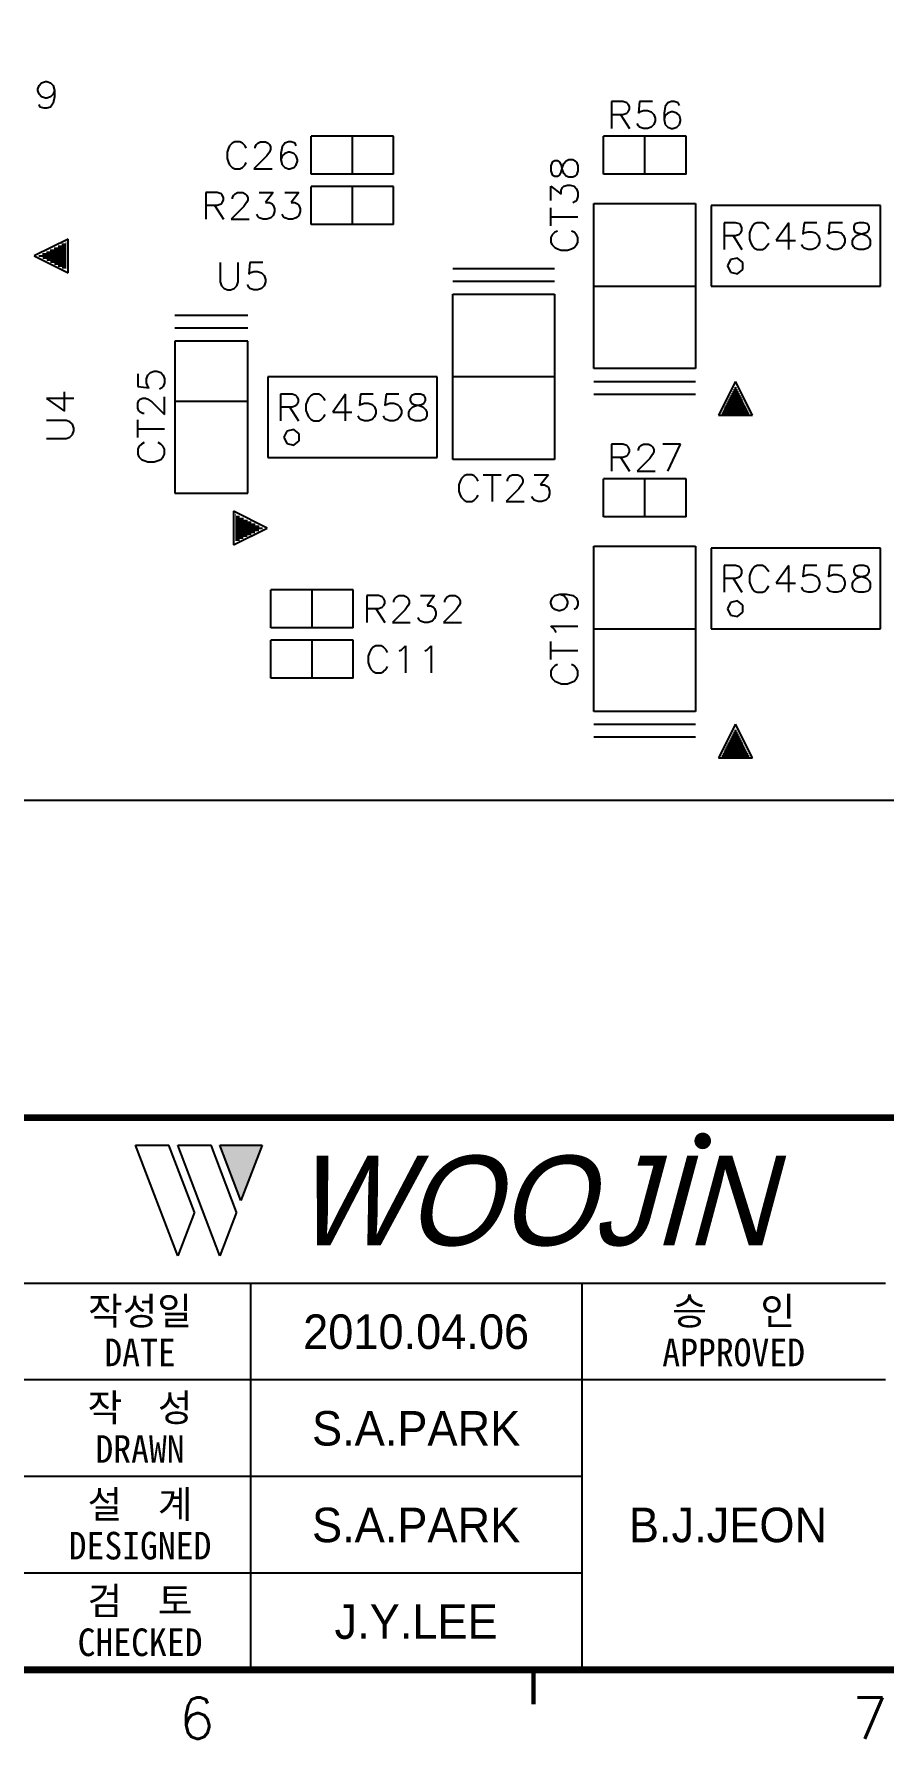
# Model space of a CAD drawing. Extents: x 295 to 953, y 10 to 290.
# Drawn here: x 748.3 to 809.9, y 10 to 133.5 of the extents above; entities that cross this region are included whole.
import ezdxf
from ezdxf.enums import TextEntityAlignment as Align

# ---------------------------------------------------------------- set-up
doc = ezdxf.new("R2010")
doc.units = 0
doc.header["$LTSCALE"] = 5
doc.header["$MEASUREMENT"] = 0
doc.layers.get('0').update_dxf_attribs({"linetype": 'CONTINUOUS', "lineweight": 25})
for name, color, linetype in [('DV-PEI-A6_TSK', 10, 'CONTINUOUS'), ('SHEET', 3, 'CONTINUOUS'), ('문자', 4, 'CONTINUOUS'), ('테두리', 3, 'CONTINUOUS')]:
    doc.layers.add(name, color=color, linetype=linetype)
doc.styles.add('MARK', font='ARLRDBD.TTF')
doc.styles.get("Standard").update_dxf_attribs({"font": 'simplex.shx'})
doc.styles.add('굴림', font='')
doc.styles.add('굴림체', font='')
doc.styles.get('굴림').set_extended_font_data('Gulim')
doc.styles.get('굴림체').set_extended_font_data('GulimChe')

# ---------------------------------------------------------------- blocks, each defined once
blk = doc.blocks.new('B')
at = {"layer": '문자'}
blk.add_hatch(color=256, dxfattribs=at).paths.add_polyline_path([(13.79, 10), (15.31, 6), (16.84, 10)])
at = {"color": 4, "const_width": 0.6}
blk.add_lwpolyline([(48.46, 10.32, 1), (49.06, 10.32, 1)], format="xyb", close=True, dxfattribs=at)
at = {"layer": '문자'}
for p, q in [((10.73, 2), (7.68, 10)), ((7.68, 10), (10.09, 10)), ((11.94, 5.16), (10.09, 10)), ((10.73, 10), (13.15, 10)), ((13.79, 2), (10.73, 10)), ((14.99, 5.16), (13.15, 10)), ((13.79, 10), (16.84, 10)), ((15.31, 6), (13.79, 10)), ((16.84, 10), (15.31, 6)), ((11.94, 5.16), (10.73, 2)), ((14.99, 5.16), (13.79, 2))]:
    blk.add_line(p, q, dxfattribs=at)
at = {"layer": '문자', "style": 'MARK', "oblique": 15}
blk.add_text('WOOJIN', height=6.5, dxfattribs=at).set_placement((36.4, 6), align=Align.MIDDLE_CENTER)
blk = doc.blocks.new('C')
at = {"layer": 'SHEET'}
for p, q in [((333, 43), (247, 43)), ((287, 43), (287, 15)), ((311, 43), (311, 15)), ((333, 36), (247, 36)), ((311, 29), (247, 29)), ((311, 22), (227, 22))]:
    blk.add_line(p, q, dxfattribs=at)
at = {"layer": '테두리'}
for points, const_width in [([(15, 285), (15, 15), (405, 15), (405, 285), (15, 285)], 0.5), ([(15, 55), (405, 55)], 0.5), ([(307.5, 12.5), (307.5, 15)], 0.3)]:
    blk.add_lwpolyline(points, dxfattribs=dict(at, const_width=const_width))
blk.add_blockref('B', (271, 43))
at = {"layer": '문자', "style": '굴림체'}
for s, p in [('작성일', (279, 41)), ('승   인', (322, 41)), ('DATE', (279, 38)), ('APPROVED', (322, 38)), ('작  성', (279, 34)), ('DRAWN', (279, 31)), ('설  계', (279, 27)), ('DESIGNED', (279, 24)), ('검  토', (279, 20)), ('CHECKED', (279, 17))]:
    blk.add_text(s, height=2, dxfattribs=at).set_placement(p, align=Align.MIDDLE_CENTER)
at = {"layer": '문자'}
for s, p in [('6', (283.12, 11.5)), ('7', (331.88, 11.5))]:
    blk.add_text(s, height=3, dxfattribs=at).set_placement(p, align=Align.MIDDLE)

msp = doc.modelspace()

# ---------------------------------------------------------------- linework, layer by layer
at = {"layer": 'DV-PEI-A6_TSK', "color": 7}
for p, q in [((748.57, 129.51), (748.67, 129.78)), ((748.67, 129.78), (748.85, 129.97)), ((748.85, 129.97), (749.13, 130.06)), ((749.13, 130.06), (749.22, 130.06)), ((749.22, 130.06), (749.5, 129.97)), ((749.5, 129.97), (749.68, 129.78)), ((749.68, 129.78), (749.78, 129.42)), ((748.57, 129.42), (748.57, 129.51)), ((748.67, 129.14), (748.57, 129.42)), ((748.85, 128.95), (748.67, 129.14)), ((749.13, 128.86), (748.85, 128.95)), ((749.22, 128.86), (749.13, 128.86)), ((749.5, 128.95), (749.22, 128.86)), ((749.68, 129.14), (749.5, 128.95)), ((749.68, 128.49), (749.5, 128.21)), ((749.78, 129.42), (749.68, 129.14)), ((749.78, 128.95), (749.68, 128.49)), ((749.78, 129.42), (749.78, 128.95)), ((790.96, 128.61), (790.13, 128.61)), ((790.13, 128.61), (790.13, 126.66)), ((791.24, 128.52), (790.96, 128.61)), ((791.34, 128.42), (791.24, 128.52)), ((792.17, 128.61), (792.08, 127.77)), ((793.1, 128.61), (792.17, 128.61)), ((794.21, 128.52), (794.03, 128.24)), ((794.49, 128.61), (794.21, 128.52)), ((794.68, 128.61), (794.49, 128.61)), ((794.96, 128.52), (794.68, 128.61)), ((795.05, 128.33), (794.96, 128.52)), ((748.75, 128.21), (748.67, 128.4)), ((749.03, 128.12), (748.75, 128.21)), ((749.22, 128.12), (749.03, 128.12)), ((749.5, 128.21), (749.22, 128.12)), ((790.13, 127.68), (790.96, 127.68)), ((790.78, 127.68), (791.43, 126.66)), ((790.96, 127.68), (791.24, 127.77)), ((791.24, 127.77), (791.34, 127.87)), ((791.43, 128.24), (791.34, 128.42)), ((791.34, 127.87), (791.43, 128.05)), ((791.43, 128.05), (791.43, 128.24)), ((792.08, 127.77), (792.17, 127.87)), ((792.17, 127.87), (792.45, 127.96)), ((792.45, 127.96), (792.73, 127.96)), ((792.73, 127.96), (793.01, 127.87)), ((793.01, 127.87), (793.19, 127.68)), ((793.19, 127.68), (793.29, 127.41)), ((793.29, 127.22), (793.19, 126.94)), ((793.29, 127.41), (793.29, 127.22)), ((794.03, 128.24), (793.94, 127.77)), ((793.94, 127.77), (793.94, 127.31)), ((794.03, 127.59), (793.94, 127.31)), ((793.94, 127.31), (794.03, 126.94)), ((794.21, 127.77), (794.03, 127.59)), ((794.49, 127.87), (794.21, 127.77)), ((794.58, 127.87), (794.49, 127.87)), ((794.86, 127.77), (794.58, 127.87)), ((795.05, 127.59), (794.86, 127.77)), ((795.14, 127.31), (795.05, 127.59)), ((795.05, 126.94), (795.14, 127.22)), ((795.14, 127.22), (795.14, 127.31)), ((774.35, 126.11), (768.38, 126.11)), ((768.38, 123.35), (768.38, 126.11)), ((771.37, 123.35), (771.37, 126.11)), ((774.35, 123.35), (774.35, 126.11)), ((795.53, 126.11), (789.55, 126.11)), ((789.55, 123.35), (789.55, 126.11)), ((792.08, 126.84), (791.98, 127.03)), ((792.17, 126.75), (792.08, 126.84)), ((792.45, 126.66), (792.17, 126.75)), ((792.73, 126.66), (792.45, 126.66)), ((792.54, 123.35), (792.54, 126.11)), ((793.01, 126.75), (792.73, 126.66)), ((793.19, 126.94), (793.01, 126.75)), ((794.03, 126.94), (794.21, 126.75)), ((794.21, 126.75), (794.49, 126.66)), ((794.49, 126.66), (794.58, 126.66)), ((794.58, 126.66), (794.86, 126.75)), ((794.86, 126.75), (795.05, 126.94)), ((795.53, 123.35), (795.53, 126.11)), ((762.38, 125.23), (762.29, 124.95)), ((762.29, 124.95), (762.29, 124.48)), ((762.47, 125.41), (762.38, 125.23)), ((762.66, 125.59), (762.47, 125.41)), ((762.84, 125.69), (762.66, 125.59)), ((763.21, 125.69), (762.84, 125.69)), ((763.4, 125.59), (763.21, 125.69)), ((763.59, 125.41), (763.4, 125.59)), ((763.68, 125.23), (763.59, 125.41)), ((764.33, 125.32), (764.42, 125.5)), ((764.33, 125.23), (764.33, 125.32)), ((764.42, 125.5), (764.51, 125.59)), ((764.51, 125.59), (764.7, 125.69)), ((764.7, 125.69), (765.07, 125.69)), ((765.07, 125.69), (765.26, 125.59)), ((765.35, 124.95), (765.16, 124.67)), ((765.26, 125.59), (765.35, 125.5)), ((765.35, 125.5), (765.44, 125.32)), ((765.44, 125.13), (765.35, 124.95)), ((765.44, 125.32), (765.44, 125.13)), ((766.28, 125.32), (766.19, 124.85)), ((766.19, 124.85), (766.19, 124.39)), ((766.46, 125.59), (766.28, 125.32)), ((766.46, 124.85), (766.28, 124.67)), ((766.74, 125.69), (766.46, 125.59)), ((766.74, 124.95), (766.46, 124.85)), ((766.93, 125.69), (766.74, 125.69)), ((766.83, 124.95), (766.74, 124.95)), ((767.11, 124.85), (766.83, 124.95)), ((767.21, 125.59), (766.93, 125.69)), ((767.3, 124.67), (767.11, 124.85)), ((767.3, 125.41), (767.21, 125.59)), ((762.29, 124.48), (762.38, 124.2)), ((762.38, 124.2), (762.47, 124.02)), ((762.47, 124.02), (762.66, 123.83)), ((762.66, 123.83), (762.84, 123.74)), ((762.84, 123.74), (763.21, 123.74)), ((763.21, 123.74), (763.4, 123.83)), ((763.4, 123.83), (763.59, 124.02)), ((763.59, 124.02), (763.68, 124.2)), ((765.16, 124.67), (764.23, 123.74)), ((764.23, 123.74), (765.54, 123.74)), ((766.28, 124.67), (766.19, 124.39)), ((766.19, 124.39), (766.28, 124.02)), ((766.28, 124.02), (766.46, 123.83)), ((766.46, 123.83), (766.74, 123.74)), ((766.74, 123.74), (766.83, 123.74)), ((766.83, 123.74), (767.11, 123.83)), ((767.11, 123.83), (767.3, 124.02)), ((767.39, 124.39), (767.3, 124.67)), ((767.3, 124.02), (767.39, 124.3)), ((767.39, 124.3), (767.39, 124.39)), ((785.84, 124.23), (785.75, 123.95)), ((785.75, 123.95), (785.75, 123.58)), ((785.75, 123.58), (785.84, 123.3)), ((786.03, 124.32), (785.84, 124.23)), ((786.22, 124.32), (786.03, 124.32)), ((786.4, 124.23), (786.22, 124.32)), ((786.49, 124.04), (786.4, 124.23)), ((786.59, 123.67), (786.49, 124.04)), ((786.49, 123.49), (786.59, 123.85)), ((786.59, 123.85), (786.68, 124.13)), ((786.68, 123.39), (786.59, 123.67)), ((786.68, 124.13), (786.86, 124.32)), ((786.86, 124.32), (787.05, 124.41)), ((787.05, 124.41), (787.33, 124.41)), ((787.33, 124.41), (787.51, 124.32)), ((787.51, 124.32), (787.6, 124.23)), ((787.6, 124.23), (787.7, 123.95)), ((787.7, 123.58), (787.6, 123.3)), ((787.7, 123.95), (787.7, 123.58)), ((774.35, 123.35), (768.38, 123.35)), ((774.35, 122.46), (768.38, 122.46)), ((768.38, 119.7), (768.38, 122.46)), ((771.37, 119.7), (771.37, 122.46)), ((774.35, 119.7), (774.35, 122.46)), ((785.75, 121.45), (785.75, 122.47)), ((785.75, 122.47), (786.49, 121.91)), ((785.84, 123.3), (786.03, 123.21)), ((786.03, 123.21), (786.22, 123.21)), ((786.22, 123.21), (786.4, 123.3)), ((786.4, 123.3), (786.49, 123.49)), ((786.49, 122.19), (786.59, 122.38)), ((786.59, 122.38), (786.68, 122.47)), ((786.86, 123.21), (786.68, 123.39)), ((786.68, 122.47), (786.95, 122.56)), ((787.05, 123.12), (786.86, 123.21)), ((786.95, 122.56), (787.14, 122.56)), ((787.33, 123.12), (787.05, 123.12)), ((787.14, 122.56), (787.42, 122.47)), ((787.51, 123.21), (787.33, 123.12)), ((787.42, 122.47), (787.6, 122.28)), ((787.6, 123.3), (787.51, 123.21)), ((787.6, 122.28), (787.7, 122.01)), ((795.53, 123.35), (789.55, 123.35)), ((761.56, 122.03), (760.74, 122.03)), ((760.74, 122.03), (760.74, 120.09)), ((760.74, 121.1), (761.56, 121.1)), ((761.38, 121.1), (762.03, 120.09)), ((761.85, 121.93), (761.56, 122.03)), ((761.56, 121.1), (761.85, 121.2)), ((761.94, 121.84), (761.85, 121.93)), ((761.85, 121.2), (761.94, 121.29)), ((762.03, 121.66), (761.94, 121.84)), ((761.94, 121.29), (762.03, 121.47)), ((762.03, 121.47), (762.03, 121.66)), ((762.67, 121.66), (762.77, 121.84)), ((762.67, 121.56), (762.67, 121.66)), ((762.77, 121.84), (762.86, 121.93)), ((762.86, 121.93), (763.04, 122.03)), ((763.04, 122.03), (763.42, 122.03)), ((763.42, 122.03), (763.6, 121.93)), ((763.69, 121.29), (763.51, 121.01)), ((763.6, 121.93), (763.69, 121.84)), ((763.69, 121.84), (763.78, 121.66)), ((763.78, 121.47), (763.69, 121.29)), ((763.78, 121.66), (763.78, 121.47)), ((764.61, 122.03), (765.63, 122.03)), ((765.63, 122.03), (765.08, 121.29)), ((765.08, 121.29), (765.36, 121.29)), ((765.36, 121.29), (765.54, 121.2)), ((765.54, 121.2), (765.63, 121.1)), ((765.63, 121.1), (765.72, 120.83)), ((766.47, 122.03), (767.48, 122.03)), ((767.48, 122.03), (766.93, 121.29)), ((766.93, 121.29), (767.2, 121.29)), ((767.2, 121.29), (767.39, 121.2)), ((767.39, 121.2), (767.48, 121.1)), ((767.48, 121.1), (767.58, 120.83)), ((786.49, 121.91), (786.49, 122.19)), ((787.51, 121.36), (787.33, 121.27)), ((787.6, 121.45), (787.51, 121.36)), ((787.7, 121.73), (787.6, 121.45)), ((787.7, 122.01), (787.7, 121.73)), ((788.86, 109.26), (788.86, 121.22)), ((788.86, 121.22), (796.22, 121.22)), ((796.22, 121.22), (796.22, 109.26)), ((809.63, 121.08), (797.36, 121.08)), ((797.36, 121.08), (797.36, 115.24)), ((809.63, 115.24), (809.63, 121.08)), ((763.51, 121.01), (762.58, 120.09)), ((762.58, 120.09), (763.88, 120.09)), ((764.53, 120.27), (764.43, 120.45)), ((764.61, 120.18), (764.53, 120.27)), ((764.89, 120.09), (764.61, 120.18)), ((765.17, 120.09), (764.89, 120.09)), ((765.45, 120.18), (765.17, 120.09)), ((765.63, 120.36), (765.45, 120.18)), ((765.72, 120.64), (765.63, 120.36)), ((765.72, 120.83), (765.72, 120.64)), ((766.37, 120.27), (766.28, 120.45)), ((766.47, 120.18), (766.37, 120.27)), ((766.74, 120.09), (766.47, 120.18)), ((767.02, 120.09), (766.74, 120.09)), ((767.3, 120.18), (767.02, 120.09)), ((767.48, 120.36), (767.3, 120.18)), ((767.58, 120.64), (767.48, 120.36)), ((767.58, 120.83), (767.58, 120.64)), ((785.75, 119.6), (785.75, 120.9)), ((785.75, 120.25), (787.7, 120.25)), ((799.12, 119.82), (798.29, 119.82)), ((798.29, 119.82), (798.29, 117.9)), ((799.4, 119.74), (799.12, 119.82)), ((800.69, 119.82), (800.5, 119.74)), ((801.06, 119.82), (800.69, 119.82)), ((801.24, 119.74), (801.06, 119.82)), ((802.99, 119.82), (802.07, 118.54)), ((802.99, 117.9), (802.99, 119.82)), ((804.09, 119.82), (804, 119)), ((805.01, 119.82), (804.09, 119.82)), ((805.93, 119.82), (805.84, 119)), ((806.86, 119.82), (805.93, 119.82)), ((808.05, 119.82), (807.77, 119.74)), ((808.42, 119.82), (808.05, 119.82)), ((808.7, 119.74), (808.42, 119.82)), ((750.77, 118.65), (748.32, 117.43)), ((750.77, 116.21), (750.77, 118.65)), ((774.35, 119.7), (768.38, 119.7)), ((785.84, 118.95), (785.75, 118.77)), ((785.75, 118.77), (785.75, 118.4)), ((786.03, 119.14), (785.84, 118.95)), ((786.22, 119.23), (786.03, 119.14)), ((787.42, 119.14), (787.23, 119.23)), ((787.6, 118.95), (787.42, 119.14)), ((787.7, 118.77), (787.6, 118.95)), ((787.7, 118.4), (787.7, 118.77)), ((798.29, 118.91), (799.12, 118.91)), ((798.94, 118.91), (799.58, 117.9)), ((799.12, 118.91), (799.4, 119)), ((799.49, 119.64), (799.4, 119.74)), ((799.4, 119), (799.49, 119.09)), ((799.58, 119.45), (799.49, 119.64)), ((799.49, 119.09), (799.58, 119.27)), ((799.58, 119.27), (799.58, 119.45)), ((800.23, 119.37), (800.13, 119.09)), ((800.13, 119.09), (800.13, 118.63)), ((800.13, 118.63), (800.23, 118.35)), ((800.32, 119.55), (800.23, 119.37)), ((800.5, 119.74), (800.32, 119.55)), ((801.42, 119.55), (801.24, 119.74)), ((801.52, 119.37), (801.42, 119.55)), ((804, 119), (804.09, 119.09)), ((804.09, 119.09), (804.37, 119.18)), ((804.37, 119.18), (804.64, 119.18)), ((804.64, 119.18), (804.92, 119.09)), ((804.92, 119.09), (805.11, 118.91)), ((805.11, 118.91), (805.2, 118.63)), ((805.2, 118.63), (805.2, 118.44)), ((805.84, 119), (805.93, 119.09)), ((805.93, 119.09), (806.21, 119.18)), ((806.21, 119.18), (806.49, 119.18)), ((806.49, 119.18), (806.76, 119.09)), ((806.76, 119.09), (806.95, 118.91)), ((806.95, 118.91), (807.04, 118.63)), ((807.04, 118.63), (807.04, 118.44)), ((807.59, 118.54), (807.68, 118.72)), ((807.77, 119.74), (807.68, 119.55)), ((807.68, 119.55), (807.68, 119.37)), ((807.68, 119.37), (807.77, 119.18)), ((807.68, 118.72), (807.87, 118.91)), ((807.77, 119.18), (807.96, 119.09)), ((807.87, 118.91), (808.14, 119)), ((807.96, 119.09), (808.33, 119)), ((808.14, 119), (808.51, 119.09)), ((808.33, 119), (808.6, 118.91)), ((808.51, 119.09), (808.7, 119.18)), ((808.6, 118.91), (808.79, 118.72)), ((808.79, 119.55), (808.7, 119.74)), ((808.7, 119.18), (808.79, 119.37)), ((808.79, 119.37), (808.79, 119.55)), ((808.79, 118.72), (808.88, 118.54)), ((748.32, 117.43), (750.77, 116.21)), ((748.66, 117.43), (750.63, 117.43)), ((748.92, 117.57), (750.63, 117.57)), ((749.2, 117.71), (750.63, 117.71)), ((749.48, 117.85), (750.63, 117.85)), ((749.76, 117.99), (750.63, 117.99)), ((750.04, 118.13), (750.63, 118.13)), ((750.32, 118.27), (750.63, 118.27)), ((750.61, 118.41), (750.63, 118.41)), ((785.75, 118.4), (785.84, 118.22)), ((785.84, 118.22), (786.03, 118.03)), ((786.03, 118.03), (786.22, 117.94)), ((786.22, 117.94), (786.49, 117.84)), ((786.49, 117.84), (786.95, 117.84)), ((786.95, 117.84), (787.23, 117.94)), ((787.23, 117.94), (787.42, 118.03)), ((787.42, 118.03), (787.6, 118.22)), ((787.6, 118.22), (787.7, 118.4)), ((800.23, 118.35), (800.32, 118.17)), ((800.32, 118.17), (800.5, 117.98)), ((800.5, 117.98), (800.69, 117.9)), ((800.69, 117.9), (801.06, 117.9)), ((801.06, 117.9), (801.24, 117.98)), ((801.24, 117.98), (801.42, 118.17)), ((801.42, 118.17), (801.52, 118.35)), ((802.07, 118.54), (803.45, 118.54)), ((804, 118.08), (803.91, 118.26)), ((804.09, 117.98), (804, 118.08)), ((804.37, 117.9), (804.09, 117.98)), ((804.64, 117.9), (804.37, 117.9)), ((804.92, 117.98), (804.64, 117.9)), ((805.11, 118.17), (804.92, 117.98)), ((805.2, 118.44), (805.11, 118.17)), ((805.84, 118.08), (805.75, 118.26)), ((805.93, 117.98), (805.84, 118.08)), ((806.21, 117.9), (805.93, 117.98)), ((806.49, 117.9), (806.21, 117.9)), ((806.76, 117.98), (806.49, 117.9)), ((806.95, 118.17), (806.76, 117.98)), ((807.04, 118.44), (806.95, 118.17)), ((807.59, 118.26), (807.59, 118.54)), ((807.68, 118.08), (807.59, 118.26)), ((807.77, 117.98), (807.68, 118.08)), ((808.05, 117.9), (807.77, 117.98)), ((808.42, 117.9), (808.05, 117.9)), ((808.7, 117.98), (808.42, 117.9)), ((808.79, 118.08), (808.7, 117.98)), ((808.88, 118.26), (808.79, 118.08)), ((808.88, 118.54), (808.88, 118.26)), ((748.94, 117.28), (750.63, 117.28)), ((749.22, 117.14), (750.63, 117.14)), ((749.5, 117), (750.63, 117)), ((749.78, 116.86), (750.63, 116.86)), ((750.06, 116.72), (750.63, 116.72)), ((750.34, 116.58), (750.63, 116.58)), ((761.79, 116.94), (761.79, 115.54)), ((763.1, 115.54), (763.1, 116.94)), ((763.94, 116.94), (763.85, 116.1)), ((763.85, 116.1), (763.94, 116.19)), ((764.88, 116.94), (763.94, 116.94)), ((763.94, 116.19), (764.22, 116.29)), ((764.22, 116.29), (764.5, 116.29)), ((764.5, 116.29), (764.78, 116.19)), ((764.78, 116.19), (764.97, 116.01)), ((786, 116.49), (778.64, 116.49)), ((798.75, 117.16), (798.53, 116.7)), ((798.53, 116.7), (798.75, 116.24)), ((799.25, 117.27), (798.75, 117.16)), ((798.75, 116.24), (799.25, 116.13)), ((799.64, 116.95), (799.25, 117.27)), ((799.25, 116.13), (799.64, 116.45)), ((799.64, 116.45), (799.64, 116.95)), ((761.79, 115.54), (761.88, 115.26)), ((761.88, 115.26), (762.07, 115.07)), ((762.07, 115.07), (762.35, 114.98)), ((762.35, 114.98), (762.53, 114.98)), ((762.53, 114.98), (762.81, 115.07)), ((762.81, 115.07), (763, 115.26)), ((763, 115.26), (763.1, 115.54)), ((763.85, 115.17), (763.76, 115.35)), ((763.94, 115.07), (763.85, 115.17)), ((764.22, 114.98), (763.94, 115.07)), ((764.5, 114.98), (764.22, 114.98)), ((764.78, 115.07), (764.5, 114.98)), ((764.97, 115.26), (764.78, 115.07)), ((764.97, 116.01), (765.06, 115.73)), ((765.06, 115.54), (764.97, 115.26)), ((765.06, 115.73), (765.06, 115.54)), ((786, 115.57), (778.64, 115.57)), ((788.86, 115.24), (796.22, 115.24)), ((797.36, 115.24), (807.88, 115.24)), ((807.88, 115.24), (809.63, 115.24)), ((778.64, 102.69), (778.64, 114.65)), ((778.64, 114.65), (786, 114.65)), ((786, 114.65), (786, 102.69)), ((763.78, 113.1), (758.5, 113.1)), ((763.78, 112.19), (758.5, 112.19)), ((763.78, 111.26), (758.5, 111.26)), ((758.5, 111.26), (758.5, 107.36)), ((763.78, 107.36), (763.78, 111.26)), ((755.81, 108.89), (755.81, 107.96)), ((756.46, 108.52), (756.55, 108.8)), ((756.55, 108.8), (756.74, 108.99)), ((756.74, 108.99), (757.01, 109.07)), ((757.01, 109.07), (757.2, 109.07)), ((757.2, 109.07), (757.48, 108.99)), ((757.48, 108.99), (757.66, 108.8)), ((757.66, 108.8), (757.76, 108.52)), ((796.22, 109.26), (788.86, 109.26)), ((750.52, 106.17), (750.52, 107.57)), ((755.81, 107.96), (756.65, 107.88)), ((756.46, 108.24), (756.46, 108.52)), ((756.55, 107.96), (756.46, 108.24)), ((756.65, 107.88), (756.55, 107.96)), ((757.57, 107.88), (757.39, 107.78)), ((757.66, 107.96), (757.57, 107.88)), ((757.76, 108.24), (757.66, 107.96)), ((757.76, 108.52), (757.76, 108.24)), ((777.5, 108.67), (765.23, 108.67)), ((765.23, 108.67), (765.23, 102.83)), ((777.5, 102.83), (777.5, 108.67)), ((786, 108.67), (778.64, 108.67)), ((788.86, 108.34), (796.22, 108.34)), ((799.11, 108.34), (797.89, 105.9)), ((798.82, 107.44), (799.4, 107.44)), ((798.9, 107.58), (799.33, 107.58)), ((798.97, 107.72), (799.26, 107.72)), ((799.04, 107.86), (799.19, 107.86)), ((800.34, 105.9), (799.11, 108.34)), ((799.11, 108), (799.12, 108)), ((751.18, 107.1), (749.21, 107.1)), ((749.21, 107.1), (750.52, 106.17)), ((755.81, 106.77), (755.9, 106.95)), ((755.81, 106.39), (755.81, 106.77)), ((755.9, 106.21), (755.81, 106.39)), ((755.9, 106.95), (756, 107.04)), ((756, 106.12), (755.9, 106.21)), ((756, 107.04), (756.18, 107.13)), ((756.18, 107.13), (756.37, 107.13)), ((756.37, 107.13), (756.55, 107.04)), ((756.55, 107.04), (756.83, 106.85)), ((756.83, 106.85), (757.76, 105.93)), ((757.76, 105.93), (757.76, 107.23)), ((758.5, 107.36), (758.5, 106.32)), ((763.78, 106.89), (758.5, 106.89)), ((758.5, 106.32), (758.5, 105.05)), ((763.78, 106.32), (763.78, 107.36)), ((763.78, 105.05), (763.78, 106.32)), ((766.99, 107.41), (766.16, 107.41)), ((766.16, 107.41), (766.16, 105.48)), ((766.16, 106.49), (766.99, 106.49)), ((766.81, 106.49), (767.45, 105.48)), ((767.27, 107.32), (766.99, 107.41)), ((766.99, 106.49), (767.27, 106.58)), ((767.36, 107.23), (767.27, 107.32)), ((767.27, 106.58), (767.36, 106.67)), ((767.45, 107.04), (767.36, 107.23)), ((767.36, 106.67), (767.45, 106.86)), ((767.45, 106.86), (767.45, 107.04)), ((768.1, 106.95), (768, 106.67)), ((768, 106.67), (768, 106.22)), ((768, 106.22), (768.1, 105.94)), ((768.19, 107.13), (768.1, 106.95)), ((768.37, 107.32), (768.19, 107.13)), ((768.56, 107.41), (768.37, 107.32)), ((768.93, 107.41), (768.56, 107.41)), ((769.11, 107.32), (768.93, 107.41)), ((769.29, 107.13), (769.11, 107.32)), ((769.39, 106.95), (769.29, 107.13)), ((770.86, 107.41), (769.94, 106.12)), ((770.86, 105.48), (770.86, 107.41)), ((771.96, 107.41), (771.87, 106.58)), ((771.87, 106.58), (771.96, 106.67)), ((772.88, 107.41), (771.96, 107.41)), ((771.96, 106.67), (772.24, 106.77)), ((772.24, 106.77), (772.51, 106.77)), ((772.51, 106.77), (772.79, 106.67)), ((772.79, 106.67), (772.97, 106.49)), ((772.97, 106.49), (773.07, 106.22)), ((773.07, 106.22), (773.07, 106.03)), ((773.8, 107.41), (773.71, 106.58)), ((773.71, 106.58), (773.8, 106.67)), ((774.73, 107.41), (773.8, 107.41)), ((773.8, 106.67), (774.08, 106.77)), ((774.08, 106.77), (774.36, 106.77)), ((774.36, 106.77), (774.63, 106.67)), ((774.63, 106.67), (774.81, 106.49)), ((774.81, 106.49), (774.91, 106.22)), ((774.91, 106.22), (774.91, 106.03)), ((775.46, 106.12), (775.55, 106.3)), ((775.64, 107.32), (775.55, 107.13)), ((775.55, 107.13), (775.55, 106.95)), ((775.55, 106.95), (775.64, 106.77)), ((775.55, 106.3), (775.74, 106.49)), ((775.92, 107.41), (775.64, 107.32)), ((775.64, 106.77), (775.83, 106.67)), ((775.74, 106.49), (776.01, 106.58)), ((775.83, 106.67), (776.2, 106.58)), ((776.29, 107.41), (775.92, 107.41)), ((776.01, 106.58), (776.38, 106.67)), ((776.2, 106.58), (776.47, 106.49)), ((776.57, 107.32), (776.29, 107.41)), ((776.38, 106.67), (776.57, 106.77)), ((776.47, 106.49), (776.65, 106.3)), ((776.65, 107.13), (776.57, 107.32)), ((776.57, 106.77), (776.65, 106.95)), ((776.65, 106.95), (776.65, 107.13)), ((776.65, 106.3), (776.75, 106.12)), ((788.86, 107.42), (796.22, 107.42)), ((798.26, 106.32), (799.96, 106.32)), ((798.33, 106.46), (799.89, 106.46)), ((798.4, 106.6), (799.82, 106.6)), ((798.47, 106.74), (799.75, 106.74)), ((798.54, 106.88), (799.68, 106.88)), ((798.61, 107.02), (799.61, 107.02)), ((798.68, 107.16), (799.54, 107.16)), ((798.75, 107.3), (799.47, 107.3)), ((750.62, 105.51), (749.21, 105.51)), ((750.9, 105.42), (750.62, 105.51)), ((751.08, 105.23), (750.9, 105.42)), ((751.18, 104.95), (751.08, 105.23)), ((755.81, 104.27), (755.81, 105.56)), ((756.18, 106.02), (756, 106.12)), ((756.28, 106.02), (756.18, 106.02)), ((758.5, 105.05), (758.5, 104.36)), ((763.78, 104.36), (763.78, 105.05)), ((768.1, 105.94), (768.19, 105.76)), ((768.19, 105.76), (768.37, 105.57)), ((768.37, 105.57), (768.56, 105.48)), ((768.56, 105.48), (768.93, 105.48)), ((768.93, 105.48), (769.11, 105.57)), ((769.11, 105.57), (769.29, 105.76)), ((769.29, 105.76), (769.39, 105.94)), ((769.94, 106.12), (771.32, 106.12)), ((771.87, 105.66), (771.78, 105.85)), ((771.96, 105.57), (771.87, 105.66)), ((772.24, 105.48), (771.96, 105.57)), ((772.51, 105.48), (772.24, 105.48)), ((772.79, 105.57), (772.51, 105.48)), ((772.97, 105.76), (772.79, 105.57)), ((773.07, 106.03), (772.97, 105.76)), ((773.71, 105.66), (773.62, 105.85)), ((773.8, 105.57), (773.71, 105.66)), ((774.08, 105.48), (773.8, 105.57)), ((774.36, 105.48), (774.08, 105.48)), ((774.63, 105.57), (774.36, 105.48)), ((774.81, 105.76), (774.63, 105.57)), ((774.91, 106.03), (774.81, 105.76)), ((775.46, 105.85), (775.46, 106.12)), ((775.55, 105.66), (775.46, 105.85)), ((775.64, 105.57), (775.55, 105.66)), ((775.92, 105.48), (775.64, 105.57)), ((776.29, 105.48), (775.92, 105.48)), ((776.57, 105.57), (776.29, 105.48)), ((776.65, 105.66), (776.57, 105.57)), ((776.75, 105.85), (776.65, 105.66)), ((776.75, 106.12), (776.75, 105.85)), ((797.89, 105.9), (800.34, 105.9)), ((798.12, 106.04), (800.1, 106.04)), ((798.19, 106.18), (800.03, 106.18)), ((749.21, 104.2), (750.62, 104.2)), ((750.62, 104.2), (750.9, 104.29)), ((750.9, 104.29), (751.08, 104.48)), ((751.08, 104.48), (751.18, 104.76)), ((751.18, 104.76), (751.18, 104.95)), ((755.81, 104.91), (757.76, 104.91)), ((756.09, 103.8), (755.9, 103.62)), ((756.28, 103.9), (756.09, 103.8)), ((757.48, 103.8), (757.29, 103.9)), ((757.66, 103.62), (757.48, 103.8)), ((758.5, 104.36), (758.5, 100.23)), ((763.78, 100.23), (763.78, 104.36)), ((766.62, 104.74), (766.4, 104.29)), ((766.4, 104.29), (766.62, 103.83)), ((767.11, 104.86), (766.62, 104.74)), ((766.62, 103.83), (767.11, 103.72)), ((767.51, 104.54), (767.11, 104.86)), ((767.11, 103.72), (767.51, 104.03)), ((767.51, 104.03), (767.51, 104.54)), ((790.96, 103.78), (790.13, 103.78)), ((790.13, 103.78), (790.13, 101.83)), ((791.24, 103.69), (790.96, 103.78)), ((792.26, 103.69), (792.45, 103.78)), ((792.45, 103.78), (792.82, 103.78)), ((792.82, 103.78), (793.01, 103.69)), ((795.14, 103.78), (793.84, 103.78)), ((794.21, 101.83), (795.14, 103.78)), ((755.9, 103.62), (755.81, 103.44)), ((755.81, 103.44), (755.81, 103.06)), ((755.81, 103.06), (755.9, 102.88)), ((755.9, 102.88), (756.09, 102.69)), ((756.09, 102.69), (756.28, 102.6)), ((756.28, 102.6), (756.55, 102.51)), ((756.55, 102.51), (757.01, 102.51)), ((757.01, 102.51), (757.29, 102.6)), ((757.29, 102.6), (757.48, 102.69)), ((757.48, 102.69), (757.66, 102.88)), ((757.76, 103.44), (757.66, 103.62)), ((757.66, 102.88), (757.76, 103.06)), ((757.76, 103.06), (757.76, 103.44)), ((765.23, 102.83), (775.75, 102.83)), ((775.75, 102.83), (777.5, 102.83)), ((786, 102.69), (778.64, 102.69)), ((790.13, 102.85), (790.96, 102.85)), ((790.78, 102.85), (791.43, 101.83)), ((790.96, 102.85), (791.24, 102.95)), ((791.34, 103.59), (791.24, 103.69)), ((791.24, 102.95), (791.34, 103.04)), ((791.43, 103.41), (791.34, 103.59)), ((791.34, 103.04), (791.43, 103.23)), ((791.43, 103.23), (791.43, 103.41)), ((792.91, 102.76), (791.98, 101.83)), ((792.08, 103.41), (792.17, 103.59)), ((792.08, 103.32), (792.08, 103.41)), ((792.17, 103.59), (792.26, 103.69)), ((793.1, 103.04), (792.91, 102.76)), ((793.01, 103.69), (793.1, 103.59)), ((793.1, 103.59), (793.19, 103.41)), ((793.19, 103.23), (793.1, 103.04)), ((793.19, 103.41), (793.19, 103.23)), ((779.27, 101.3), (779.17, 101.12)), ((779.45, 101.49), (779.27, 101.3)), ((779.63, 101.58), (779.45, 101.49)), ((780.01, 101.58), (779.63, 101.58)), ((780.19, 101.49), (780.01, 101.58)), ((780.38, 101.3), (780.19, 101.49)), ((780.47, 101.12), (780.38, 101.3)), ((780.84, 101.58), (782.13, 101.58)), ((781.49, 101.58), (781.49, 99.64)), ((782.6, 101.21), (782.69, 101.4)), ((782.69, 101.4), (782.78, 101.49)), ((782.78, 101.49), (782.96, 101.58)), ((782.96, 101.58), (783.34, 101.58)), ((783.34, 101.58), (783.52, 101.49)), ((783.52, 101.49), (783.61, 101.4)), ((783.61, 101.4), (783.71, 101.21)), ((784.54, 101.58), (785.56, 101.58)), ((785.56, 101.58), (785, 100.84)), ((795.53, 101.29), (789.55, 101.29)), ((789.55, 98.52), (789.55, 101.29)), ((791.98, 101.83), (793.29, 101.83)), ((792.54, 98.52), (792.54, 101.29)), ((795.53, 98.52), (795.53, 101.29)), ((758.5, 100.23), (763.78, 100.23)), ((779.17, 101.12), (779.08, 100.84)), ((779.08, 100.84), (779.08, 100.38)), ((779.08, 100.38), (779.17, 100.1)), ((779.17, 100.1), (779.27, 99.92)), ((780.38, 99.92), (780.47, 100.1)), ((783.43, 100.56), (782.5, 99.64)), ((782.6, 101.12), (782.6, 101.21)), ((783.61, 100.84), (783.43, 100.56)), ((783.71, 101.03), (783.61, 100.84)), ((783.71, 101.21), (783.71, 101.03)), ((785, 100.84), (785.28, 100.84)), ((785.28, 100.84), (785.46, 100.75)), ((785.46, 100.75), (785.56, 100.66)), ((785.56, 100.66), (785.65, 100.38)), ((785.65, 100.19), (785.56, 99.92)), ((785.65, 100.38), (785.65, 100.19)), ((762.75, 98.94), (762.75, 96.49)), ((765.2, 97.71), (762.75, 98.94)), ((779.27, 99.92), (779.45, 99.73)), ((779.45, 99.73), (779.63, 99.64)), ((779.63, 99.64), (780.01, 99.64)), ((780.01, 99.64), (780.19, 99.73)), ((780.19, 99.73), (780.38, 99.92)), ((782.5, 99.64), (783.8, 99.64)), ((784.45, 99.83), (784.35, 100.01)), ((784.54, 99.73), (784.45, 99.83)), ((784.82, 99.64), (784.54, 99.73)), ((785.09, 99.64), (784.82, 99.64)), ((785.37, 99.73), (785.09, 99.64)), ((785.56, 99.92), (785.37, 99.73)), ((762.75, 96.49), (765.2, 97.71)), ((762.9, 98.69), (762.91, 98.69)), ((762.9, 98.55), (763.19, 98.55)), ((762.9, 98.41), (763.48, 98.41)), ((762.9, 98.27), (763.76, 98.27)), ((762.9, 98.13), (764.04, 98.13)), ((762.9, 97.99), (764.32, 97.99)), ((762.9, 97.85), (764.6, 97.85)), ((762.9, 97.71), (764.86, 97.71)), ((762.9, 97.56), (764.58, 97.56)), ((795.53, 98.52), (789.55, 98.52)), ((762.9, 97.42), (764.3, 97.42)), ((762.9, 97.28), (764.02, 97.28)), ((762.9, 97.14), (763.74, 97.14)), ((762.9, 97), (763.46, 97)), ((762.9, 96.86), (763.18, 96.86)), ((788.86, 84.43), (788.86, 96.39)), ((788.86, 96.39), (796.22, 96.39)), ((796.22, 96.39), (796.22, 84.43)), ((809.63, 96.26), (797.36, 96.26)), ((797.36, 96.26), (797.36, 90.41)), ((809.63, 90.41), (809.63, 96.26)), ((799.12, 94.99), (798.29, 94.99)), ((798.29, 94.99), (798.29, 93.07)), ((798.29, 94.08), (799.12, 94.08)), ((798.94, 94.08), (799.58, 93.07)), ((799.4, 94.91), (799.12, 94.99)), ((799.12, 94.08), (799.4, 94.17)), ((799.49, 94.81), (799.4, 94.91)), ((799.4, 94.17), (799.49, 94.26)), ((799.58, 94.63), (799.49, 94.81)), ((799.49, 94.26), (799.58, 94.45)), ((799.58, 94.45), (799.58, 94.63)), ((800.23, 94.54), (800.13, 94.26)), ((800.13, 94.26), (800.13, 93.8)), ((800.32, 94.72), (800.23, 94.54)), ((800.5, 94.91), (800.32, 94.72)), ((800.69, 94.99), (800.5, 94.91)), ((801.06, 94.99), (800.69, 94.99)), ((801.24, 94.91), (801.06, 94.99)), ((801.42, 94.72), (801.24, 94.91)), ((801.52, 94.54), (801.42, 94.72)), ((802.99, 94.99), (802.07, 93.71)), ((802.99, 93.07), (802.99, 94.99)), ((804.09, 94.99), (804, 94.17)), ((804, 94.17), (804.09, 94.26)), ((805.01, 94.99), (804.09, 94.99)), ((804.09, 94.26), (804.37, 94.35)), ((804.37, 94.35), (804.64, 94.35)), ((804.64, 94.35), (804.92, 94.26)), ((804.92, 94.26), (805.11, 94.08)), ((805.11, 94.08), (805.2, 93.8)), ((805.93, 94.99), (805.84, 94.17)), ((805.84, 94.17), (805.93, 94.26)), ((806.86, 94.99), (805.93, 94.99)), ((805.93, 94.26), (806.21, 94.35)), ((806.21, 94.35), (806.49, 94.35)), ((806.49, 94.35), (806.76, 94.26)), ((806.76, 94.26), (806.95, 94.08)), ((806.95, 94.08), (807.04, 93.8)), ((807.59, 93.71), (807.68, 93.89)), ((807.77, 94.91), (807.68, 94.72)), ((807.68, 94.72), (807.68, 94.54)), ((807.68, 94.54), (807.77, 94.35)), ((807.68, 93.89), (807.87, 94.08)), ((808.05, 94.99), (807.77, 94.91)), ((807.77, 94.35), (807.96, 94.26)), ((807.87, 94.08), (808.14, 94.17)), ((807.96, 94.26), (808.33, 94.17)), ((808.42, 94.99), (808.05, 94.99)), ((808.14, 94.17), (808.51, 94.26)), ((808.33, 94.17), (808.6, 94.08)), ((808.7, 94.91), (808.42, 94.99)), ((808.51, 94.26), (808.7, 94.35)), ((808.6, 94.08), (808.79, 93.89)), ((808.79, 94.72), (808.7, 94.91)), ((808.7, 94.35), (808.79, 94.54)), ((808.79, 94.54), (808.79, 94.72)), ((808.79, 93.89), (808.88, 93.71)), ((771.43, 93.25), (765.46, 93.25)), ((765.46, 90.49), (765.46, 93.25)), ((768.45, 90.49), (768.45, 93.25)), ((771.43, 90.49), (771.43, 93.25)), ((773.25, 92.82), (772.42, 92.82)), ((772.42, 92.82), (772.42, 90.88)), ((773.53, 92.72), (773.25, 92.82)), ((773.62, 92.63), (773.53, 92.72)), ((773.71, 92.45), (773.62, 92.63)), ((774.36, 92.45), (774.45, 92.63)), ((774.45, 92.63), (774.55, 92.72)), ((774.55, 92.72), (774.73, 92.82)), ((774.73, 92.82), (775.1, 92.82)), ((775.1, 92.82), (775.28, 92.72)), ((775.28, 92.72), (775.38, 92.63)), ((775.38, 92.63), (775.47, 92.45)), ((776.3, 92.82), (777.31, 92.82)), ((777.31, 92.82), (776.77, 92.08)), ((778.06, 92.45), (778.15, 92.63)), ((778.15, 92.63), (778.24, 92.72)), ((778.24, 92.72), (778.42, 92.82)), ((778.42, 92.82), (778.8, 92.82)), ((778.8, 92.82), (778.98, 92.72)), ((778.98, 92.72), (779.07, 92.63)), ((779.07, 92.63), (779.17, 92.45)), ((785.75, 92.37), (785.84, 92.64)), ((785.84, 92.64), (786.03, 92.83)), ((786.03, 92.83), (786.4, 92.92)), ((786.4, 92.92), (786.68, 92.83)), ((786.4, 92.92), (786.86, 92.92)), ((786.68, 92.83), (786.86, 92.64)), ((786.86, 92.92), (787.33, 92.83)), ((786.86, 92.64), (786.95, 92.37)), ((787.33, 92.83), (787.6, 92.64)), ((787.6, 92.64), (787.7, 92.37)), ((800.13, 93.8), (800.23, 93.52)), ((800.23, 93.52), (800.32, 93.34)), ((800.32, 93.34), (800.5, 93.15)), ((800.5, 93.15), (800.69, 93.07)), ((800.69, 93.07), (801.06, 93.07)), ((801.06, 93.07), (801.24, 93.15)), ((801.24, 93.15), (801.42, 93.34)), ((801.42, 93.34), (801.52, 93.52)), ((802.07, 93.71), (803.45, 93.71)), ((804, 93.25), (803.91, 93.43)), ((804.09, 93.15), (804, 93.25)), ((804.37, 93.07), (804.09, 93.15)), ((804.64, 93.07), (804.37, 93.07)), ((804.92, 93.15), (804.64, 93.07)), ((805.11, 93.34), (804.92, 93.15)), ((805.2, 93.62), (805.11, 93.34)), ((805.2, 93.8), (805.2, 93.62)), ((805.84, 93.25), (805.75, 93.43)), ((805.93, 93.15), (805.84, 93.25)), ((806.21, 93.07), (805.93, 93.15)), ((806.49, 93.07), (806.21, 93.07)), ((806.76, 93.15), (806.49, 93.07)), ((806.95, 93.34), (806.76, 93.15)), ((807.04, 93.62), (806.95, 93.34)), ((807.04, 93.8), (807.04, 93.62)), ((807.59, 93.43), (807.59, 93.71)), ((807.68, 93.25), (807.59, 93.43)), ((807.77, 93.15), (807.68, 93.25)), ((808.05, 93.07), (807.77, 93.15)), ((808.42, 93.07), (808.05, 93.07)), ((808.7, 93.15), (808.42, 93.07)), ((808.79, 93.25), (808.7, 93.15)), ((808.88, 93.43), (808.79, 93.25)), ((808.88, 93.71), (808.88, 93.43)), ((772.42, 91.89), (773.25, 91.89)), ((773.07, 91.89), (773.71, 90.88)), ((773.25, 91.89), (773.53, 91.99)), ((773.53, 91.99), (773.62, 92.08)), ((773.62, 92.08), (773.71, 92.26)), ((773.71, 92.26), (773.71, 92.45)), ((775.19, 91.8), (774.27, 90.88)), ((774.36, 92.35), (774.36, 92.45)), ((775.38, 92.08), (775.19, 91.8)), ((775.47, 92.26), (775.38, 92.08)), ((775.47, 92.45), (775.47, 92.26)), ((776.77, 92.08), (777.04, 92.08)), ((777.04, 92.08), (777.23, 91.99)), ((777.23, 91.99), (777.31, 91.89)), ((777.31, 91.89), (777.41, 91.62)), ((777.41, 91.43), (777.31, 91.15)), ((777.41, 91.62), (777.41, 91.43)), ((778.89, 91.8), (777.96, 90.88)), ((778.06, 92.35), (778.06, 92.45)), ((779.07, 92.08), (778.89, 91.8)), ((779.17, 92.26), (779.07, 92.08)), ((779.17, 92.45), (779.17, 92.26)), ((785.75, 92.27), (785.75, 92.37)), ((785.84, 91.99), (785.75, 92.27)), ((786.03, 91.81), (785.84, 91.99)), ((786.31, 91.72), (786.03, 91.81)), ((786.4, 91.72), (786.31, 91.72)), ((786.68, 91.81), (786.4, 91.72)), ((786.86, 91.99), (786.68, 91.81)), ((786.95, 92.27), (786.86, 91.99)), ((786.95, 92.37), (786.95, 92.27)), ((787.6, 91.9), (787.42, 91.81)), ((787.7, 92.18), (787.6, 91.9)), ((787.7, 92.37), (787.7, 92.18)), ((798.75, 92.33), (798.53, 91.87)), ((798.53, 91.87), (798.75, 91.41)), ((799.25, 92.44), (798.75, 92.33)), ((798.75, 91.41), (799.25, 91.3)), ((799.64, 92.13), (799.25, 92.44)), ((799.25, 91.3), (799.64, 91.62)), ((799.64, 91.62), (799.64, 92.13)), ((771.43, 90.49), (765.46, 90.49)), ((774.27, 90.88), (775.56, 90.88)), ((776.21, 91.06), (776.12, 91.24)), ((776.3, 90.97), (776.21, 91.06)), ((776.58, 90.88), (776.3, 90.97)), ((776.85, 90.88), (776.58, 90.88)), ((777.13, 90.97), (776.85, 90.88)), ((777.31, 91.15), (777.13, 90.97)), ((777.96, 90.88), (779.26, 90.88)), ((786.03, 90.33), (785.75, 90.61)), ((785.75, 90.61), (787.7, 90.61)), ((786.12, 90.15), (786.03, 90.33)), ((788.86, 90.41), (796.22, 90.41)), ((797.36, 90.41), (807.88, 90.41)), ((807.88, 90.41), (809.63, 90.41)), ((771.43, 89.6), (765.46, 89.6)), ((765.46, 86.84), (765.46, 89.6)), ((768.45, 86.84), (768.45, 89.6)), ((771.43, 86.84), (771.43, 89.6)), ((772.88, 89.08), (772.69, 88.9)), ((773.07, 89.18), (772.88, 89.08)), ((773.44, 89.18), (773.07, 89.18)), ((773.62, 89.08), (773.44, 89.18)), ((773.81, 88.9), (773.62, 89.08)), ((774.93, 88.9), (775.2, 89.18)), ((775.2, 89.18), (775.2, 87.22)), ((776.78, 88.9), (777.06, 89.18)), ((777.06, 89.18), (777.06, 87.22)), ((785.75, 88.2), (785.75, 89.5)), ((772.6, 88.71), (772.51, 88.43)), ((772.51, 88.43), (772.51, 87.97)), ((772.51, 87.97), (772.6, 87.69)), ((772.69, 88.9), (772.6, 88.71)), ((772.6, 87.69), (772.69, 87.5)), ((773.9, 88.71), (773.81, 88.9)), ((773.81, 87.5), (773.9, 87.69)), ((774.74, 88.81), (774.93, 88.9)), ((776.6, 88.81), (776.78, 88.9)), ((785.75, 88.85), (787.7, 88.85)), ((786.03, 87.74), (785.84, 87.55)), ((786.22, 87.83), (786.03, 87.74)), ((787.42, 87.74), (787.23, 87.83)), ((787.6, 87.55), (787.42, 87.74)), ((771.43, 86.84), (765.46, 86.84)), ((772.69, 87.5), (772.88, 87.32)), ((772.88, 87.32), (773.07, 87.22)), ((773.07, 87.22), (773.44, 87.22)), ((773.44, 87.22), (773.62, 87.32)), ((773.62, 87.32), (773.81, 87.5)), ((785.84, 87.55), (785.75, 87.37)), ((785.75, 87.37), (785.75, 87)), ((785.75, 87), (785.84, 86.82)), ((785.84, 86.82), (786.03, 86.63)), ((786.03, 86.63), (786.22, 86.54)), ((786.22, 86.54), (786.49, 86.44)), ((786.95, 86.44), (787.23, 86.54)), ((787.23, 86.54), (787.42, 86.63)), ((787.42, 86.63), (787.6, 86.82)), ((787.7, 87.37), (787.6, 87.55)), ((787.6, 86.82), (787.7, 87)), ((787.7, 87), (787.7, 87.37)), ((786.49, 86.44), (786.95, 86.44)), ((796.22, 84.43), (788.86, 84.43)), ((788.86, 83.51), (796.22, 83.51)), ((799.11, 83.51), (797.89, 81.07)), ((798.9, 82.76), (799.33, 82.76)), ((798.97, 82.9), (799.26, 82.9)), ((799.04, 83.04), (799.19, 83.04)), ((800.34, 81.07), (799.11, 83.51)), ((799.11, 83.18), (799.12, 83.18)), ((788.86, 82.59), (796.22, 82.59)), ((798.33, 81.63), (799.89, 81.63)), ((798.4, 81.77), (799.82, 81.77)), ((798.47, 81.91), (799.75, 81.91)), ((798.54, 82.05), (799.68, 82.05)), ((798.61, 82.19), (799.61, 82.19)), ((798.68, 82.33), (799.54, 82.33)), ((798.75, 82.47), (799.47, 82.47)), ((798.82, 82.62), (799.4, 82.62)), ((797.89, 81.07), (800.34, 81.07)), ((798.12, 81.21), (800.1, 81.21)), ((798.19, 81.35), (800.03, 81.35)), ((798.26, 81.49), (799.96, 81.49)), ((515.38, 78), (858.07, 78))]:
    msp.add_line(p, q, dxfattribs=at)

# ---------------------------------------------------------------- block references
msp.add_blockref('C', (476.98, 0))

# ---------------------------------------------------------------- texts
at = {"color": 4, "style": '굴림'}
for s, p in [('2010.04.06', (775.98, 39.5)), ('S.A.PARK', (775.98, 32.5)), ('S.A.PARK', (775.98, 25.5)), ('B.J.JEON', (798.57, 25.5)), ('J.Y.LEE', (775.98, 18.5))]:
    msp.add_text(s, height=2.5, dxfattribs=at).set_placement(p, align=Align.MIDDLE_CENTER)

doc.saveas('drawing.dxf')
